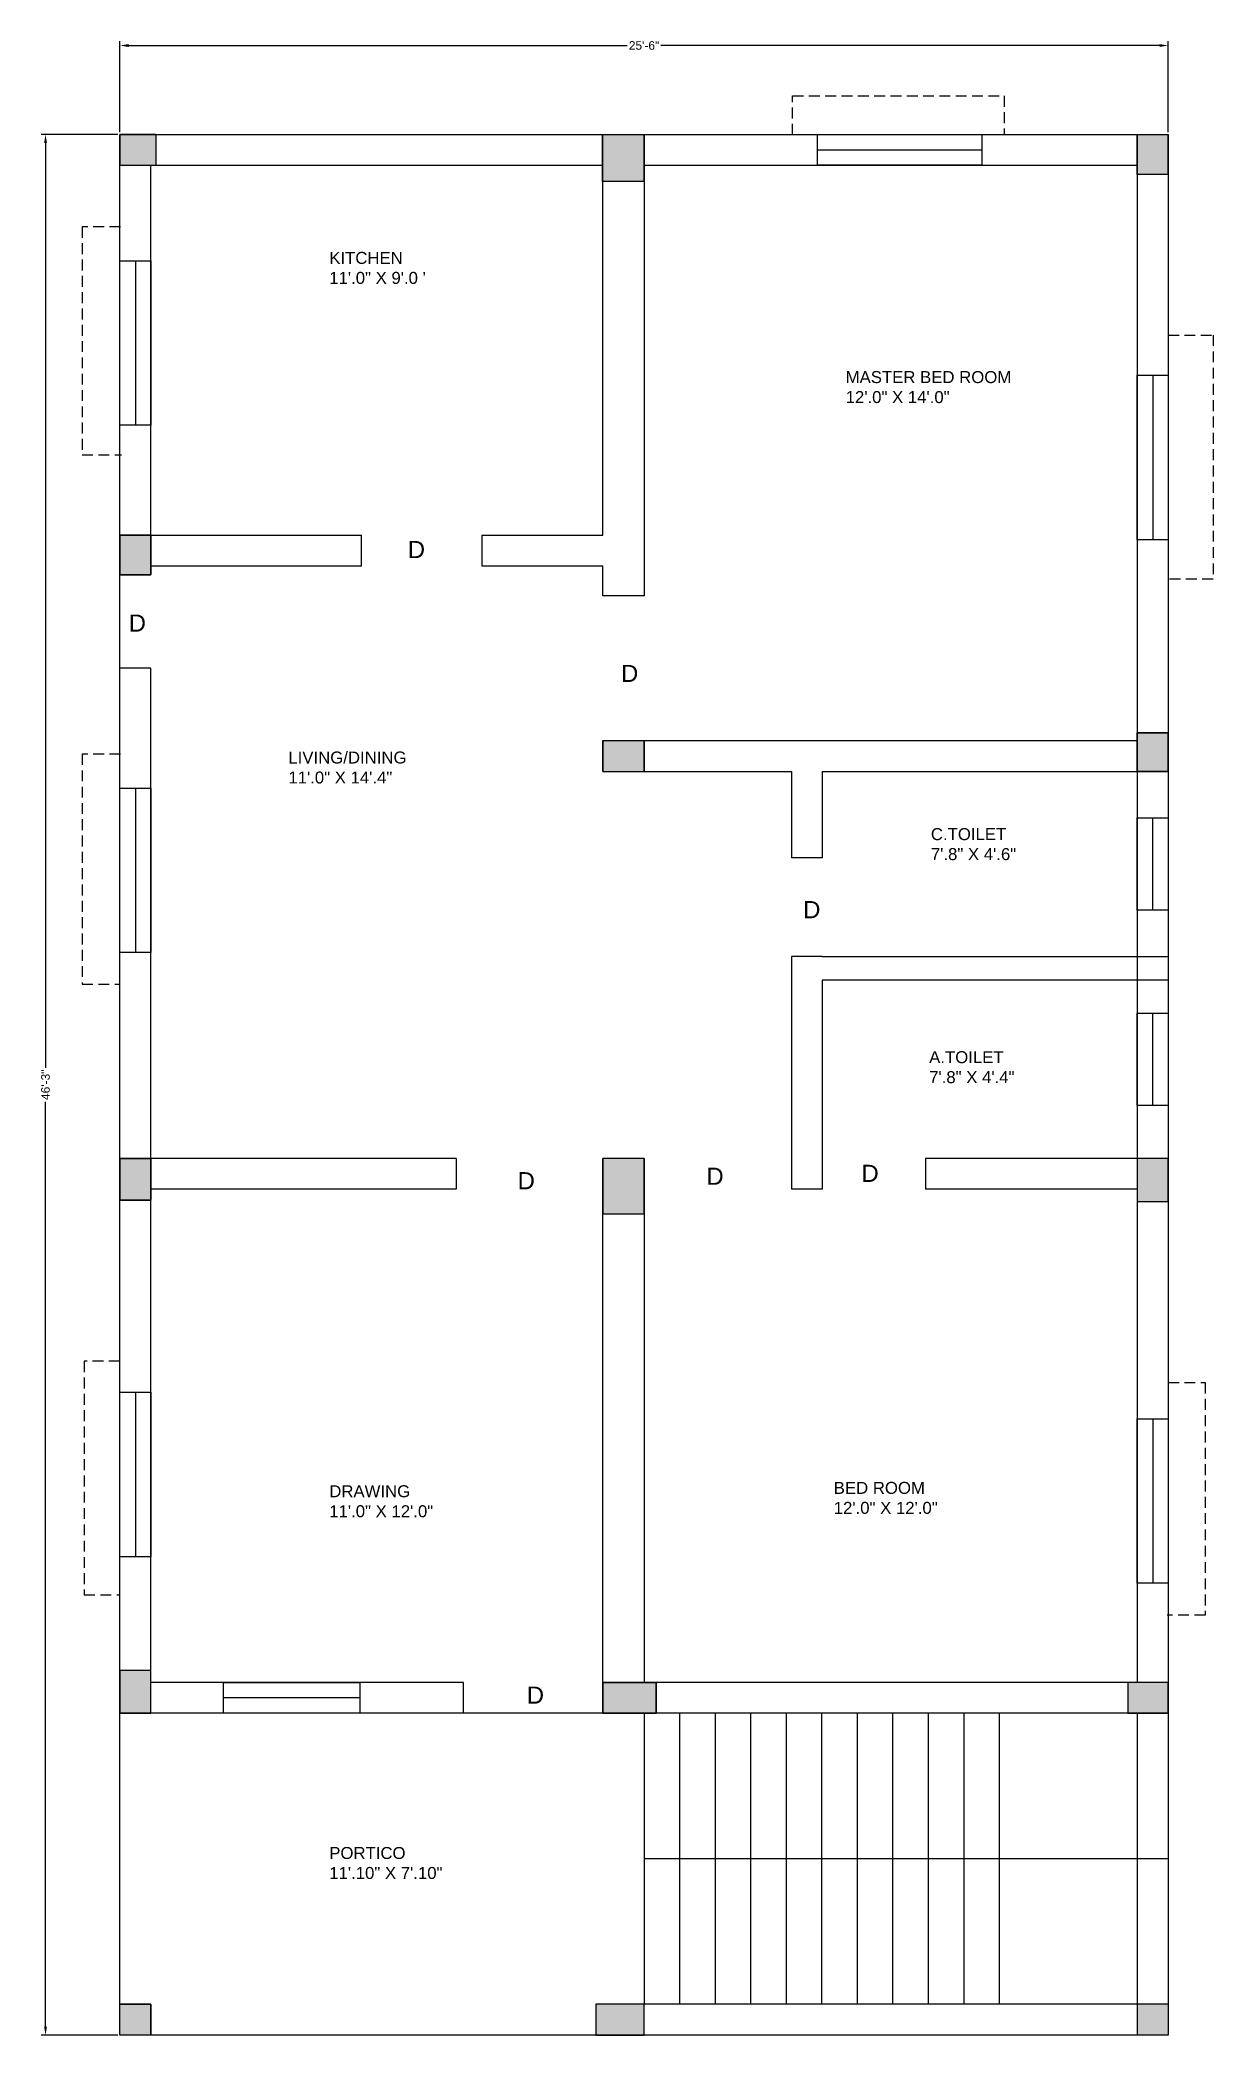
# Model space of a CAD drawing. Header units: inches. Extents: x 8991 to 9334, y 10584 to 11167.
import ezdxf

# ---------------------------------------------------------------- set-up
doc = ezdxf.new("R2010")
doc.units = ezdxf.units.IN
doc.linetypes.add('HIDDEN2', pattern=[4.7625, 3.175, -1.5875])
for name, color, linetype in [('names', 90, 'Continuous'), ('stairs', 5, 'Continuous'), ('walls', 4, 'Continuous'), ('windows', 1, 'Continuous')]:
    doc.layers.add(name, color=color, linetype=linetype)
doc.styles.get("Standard").update_dxf_attribs({"font": 'arial.ttf'})
doc.dimstyles.new('ISO-25', dxfattribs={"dimtxt": 2.5, "dimasz": 2.5, "dimexe": 1.25, "dimexo": 0.625, "dimtad": 0, "dimdec": 0, "dimlunit": 3, "dimtxsty": 'Standard', "dimcen": 2.5, "dimadec": 0, "dimazin": 0, "dimtfac": 1, "dimtdec": 0, "dimtmove": 0, "dimatfit": 3, "dimfxl": 0, "dimarcsym": 0})

# ---------------------------------------------------------------- blocks, each defined once
blk = doc.blocks.new('*D4')
at = {"layer": 'Defpoints', "color": 0, "lineweight": -2}
for p, q in [((9014.72, 11139.83), (9014.72, 11166.43)), ((9017.22, 11165.18), (9162.78, 11165.18)), ((9318.22, 11165.18), (9172.66, 11165.18)), ((9320.72, 11139.83), (9320.72, 11166.43))]:
    blk.add_line(p, q, dxfattribs=at)
at = {"layer": 'Defpoints', "color": 0}
for p in [(9320.72, 11165.18), (9014.72, 11139.21), (9320.72, 11139.21)]:
    blk.add_point(p, dxfattribs=at)
for points in [[(9017.22, 11165.6), (9017.22, 11164.76), (9014.72, 11165.18)], [(9318.22, 11165.6), (9318.22, 11164.76), (9320.72, 11165.18)]]:
    blk.add_solid(points, dxfattribs=at)
at = {"layer": 'Defpoints', "color": 0, "insert": (9167.72, 11165.18), "char_height": 2.5, "attachment_point": 5}
blk.add_mtext('25\'-6"', dxfattribs=at)
blk = doc.blocks.new('*D5')
at = {"layer": 'Defpoints', "color": 0, "lineweight": -2}
for p, q in [((9014.09, 11139.21), (8991.74, 11139.21)), ((8992.99, 11136.71), (8992.99, 10866.68)), ((8992.99, 10586.71), (8992.99, 10856.74)), ((9014.09, 10584.21), (8991.74, 10584.21))]:
    blk.add_line(p, q, dxfattribs=at)
at = {"layer": 'Defpoints', "color": 0}
for p in [(9014.72, 11139.21), (8992.99, 10584.21), (9014.72, 10584.21)]:
    blk.add_point(p, dxfattribs=at)
for points in [[(8992.57, 11136.71), (8993.41, 11136.71), (8992.99, 11139.21)], [(8992.57, 10586.71), (8993.41, 10586.71), (8992.99, 10584.21)]]:
    blk.add_solid(points, dxfattribs=at)
at = {"layer": 'Defpoints', "color": 0, "insert": (8992.99, 10861.71), "char_height": 2.5, "attachment_point": 5, "rotation": 90}
blk.add_mtext('46\'-3"', dxfattribs=at)

msp = doc.modelspace()

# ---------------------------------------------------------------- hatches: boundary and pattern name
at = {"layer": 'names'}
h = msp.add_hatch(color=18, dxfattribs=at)
h.dxf.hatch_style = 1
h.paths.add_polyline_path([(9023.72, 11139.21), (9014.72, 11139.21), (9014.72, 11130.21), (9023.72, 11130.21)])
h.paths.add_polyline_path([(9167.64, 11139.21), (9155.72, 11139.21), (9155.72, 11130.21), (9167.64, 11130.21)])
h.paths.add_polyline_path([(9167.64, 11130.21), (9155.72, 11130.21), (9155.72, 11125.43), (9167.64, 11125.43)])
h.paths.add_polyline_path([(9320.64, 11139.21), (9311.72, 11139.21), (9311.72, 11130.21), (9320.64, 11130.21)])
h.paths.add_polyline_path([(9320.64, 11130.21), (9311.72, 11130.21), (9311.72, 11127.56), (9320.64, 11127.56)])
h.paths.add_polyline_path([(9320.72, 10962.21), (9311.72, 10962.21), (9311.72, 10953.21), (9320.72, 10953.21)])
h.paths.add_polyline_path([(9320.72, 10964.46), (9311.72, 10964.46), (9311.72, 10962.21), (9320.72, 10962.21)])
h.paths.add_polyline_path([(9167.72, 10962.21), (9155.72, 10962.21), (9155.72, 10953.21), (9167.72, 10953.21)])
h.paths.add_polyline_path([(9023.72, 11013.21), (9014.72, 11013.21), (9014.72, 11010.65), (9023.72, 11010.65)])
h.paths.add_polyline_path([(9023.72, 11022.21), (9014.72, 11022.21), (9014.72, 11013.21), (9023.72, 11013.21)])
h.paths.add_polyline_path([(9023.72, 10840.21), (9014.72, 10840.21), (9014.72, 10831.21), (9023.72, 10831.21)])
h.paths.add_polyline_path([(9023.72, 10831.21), (9014.72, 10831.21), (9014.72, 10827.98), (9023.72, 10827.98)])
h.paths.add_polyline_path([(9167.72, 10840.21), (9155.72, 10840.21), (9155.72, 10823.98), (9167.72, 10823.98)])
h.paths.add_polyline_path([(9320.72, 10840.21), (9311.72, 10840.21), (9311.72, 10831.21), (9320.72, 10831.21)])
h.paths.add_polyline_path([(9320.72, 10831.21), (9311.72, 10831.21), (9311.72, 10827.63), (9320.72, 10827.63)])
h.paths.add_polyline_path([(9167.72, 10687.21), (9155.72, 10687.21), (9155.72, 10678.23), (9167.72, 10678.23)])
h.paths.add_polyline_path([(9171.27, 10687.21), (9167.72, 10687.21), (9167.72, 10678.23), (9171.27, 10678.23)])
h.paths.add_polyline_path([(9320.72, 10687.21), (9311.72, 10687.21), (9311.72, 10678.21), (9320.72, 10678.21)])
h.paths.add_polyline_path([(9311.72, 10687.21), (9308.94, 10687.21), (9308.94, 10678.21), (9311.72, 10678.21)])
h.paths.add_polyline_path([(9023.72, 10687.21), (9014.72, 10687.21), (9014.72, 10678.21), (9023.72, 10678.21)])
h.paths.add_polyline_path([(9023.72, 10690.65), (9014.72, 10690.65), (9014.72, 10687.21), (9023.72, 10687.21)])
h.paths.add_polyline_path([(9023.72, 10593.21), (9014.72, 10593.21), (9014.72, 10584.21), (9023.72, 10584.21)])
h.paths.add_polyline_path([(9167.72, 10593.21), (9153.61, 10593.21), (9153.61, 10584.23), (9167.72, 10584.23)])
h.paths.add_polyline_path([(9320.72, 10593.21), (9311.72, 10593.21), (9311.72, 10584.21), (9320.72, 10584.21)])
at = {"layer": 'walls'}
h = msp.add_hatch(color=18, dxfattribs=at)
h.dxf.hatch_style = 1
h.paths.add_polyline_path([(9025.19, 11139.21), (9023.72, 11139.21), (9023.72, 11130.21), (9025.19, 11130.21)])
h.paths.add_polyline_path([(9320.72, 10593.21), (9311.72, 10593.21), (9311.72, 10584.21), (9320.72, 10584.21)])

# ---------------------------------------------------------------- linework, layer by layer
at = {"layer": 'Defpoints', "linetype": 'HIDDEN2'}
for p, q in [((9211.09, 11139.1), (9211.09, 11150.46)), ((9211.09, 11150.46), (9272.83, 11150.46)), ((9272.83, 11150.46), (9272.83, 11139.21)), ((9014.86, 11112.2), (9003.65, 11112.2)), ((9003.65, 11112.2), (9003.65, 11045.67)), ((9320.72, 11080.63), (9333.84, 11080.63)), ((9333.84, 11080.63), (9333.84, 11009.36)), ((9003.65, 11045.67), (9015.2, 11045.67)), ((9333.84, 11009.36), (9320.72, 11009.36)), ((9014.88, 10958.27), (9003.65, 10958.27)), ((9003.65, 10958.27), (9003.65, 10891.06)), ((9003.65, 10891.06), (9014.72, 10891.06)), ((9014.65, 10780.96), (9004.24, 10780.96)), ((9004.24, 10780.96), (9004.24, 10712.72)), ((9320.72, 10774.73), (9331.55, 10774.73)), ((9331.55, 10774.73), (9331.55, 10706.83)), ((9004.24, 10712.72), (9014.65, 10712.72)), ((9331.55, 10706.83), (9320.46, 10706.83))]:
    msp.add_line(p, q, dxfattribs=at)
at = {"layer": 'names'}
for points in [[(9014.72, 11139.21), (9025.19, 11139.21), (9025.19, 11130.16), (9014.72, 11130.16)], [(9155.57, 11139.24), (9167.64, 11139.24), (9167.64, 11125.43), (9155.57, 11125.43)], [(9311.72, 11139.21), (9320.64, 11139.21), (9320.64, 11127.56), (9311.72, 11127.56)], [(9014.72, 11022.21), (9023.72, 11022.21), (9023.72, 11010.65), (9014.72, 11010.65)], [(9320.72, 10953.21), (9311.72, 10953.21), (9311.72, 10964.46), (9320.72, 10964.46)], [(9014.72, 10840.21), (9023.72, 10840.21), (9023.72, 10827.98), (9014.72, 10827.98)], [(9167.72, 10840.21), (9155.72, 10840.21), (9155.72, 10823.98), (9167.72, 10823.98)], [(9320.72, 10840.21), (9311.72, 10840.21), (9311.72, 10827.63), (9320.72, 10827.63)], [(9014.72, 10678.21), (9023.72, 10678.21), (9023.72, 10690.65), (9014.72, 10690.65)], [(9155.72, 10687.21), (9171.27, 10687.21), (9171.27, 10678.23), (9155.72, 10678.23)], [(9320.72, 10687.21), (9308.94, 10687.21), (9308.94, 10678.21), (9320.72, 10678.21)], [(9320.72, 10687.21), (9320.72, 10687.21), (9320.72, 10678.21), (9320.72, 10678.21)], [(9167.72, 10593.21), (9153.61, 10593.21), (9153.61, 10584.23), (9167.72, 10584.23)]]:
    msp.add_lwpolyline(points, close=True, dxfattribs=at)
at = {"layer": 'stairs'}
for p, q in [((9167.72, 10678.21), (9167.72, 10593.21)), ((9178.09, 10678.21), (9178.09, 10593.21)), ((9188.46, 10678.21), (9188.46, 10593.21)), ((9198.83, 10678.21), (9198.83, 10593.21)), ((9209.19, 10678.21), (9209.19, 10593.21)), ((9219.56, 10678.21), (9219.56, 10593.21)), ((9229.93, 10678.21), (9229.93, 10593.21)), ((9240.3, 10678.21), (9240.3, 10593.21)), ((9250.67, 10678.21), (9250.67, 10593.21)), ((9261.04, 10678.21), (9261.04, 10593.21)), ((9271.41, 10678.21), (9271.41, 10593.21)), ((9320.72, 10635.71), (9167.72, 10635.71))]:
    msp.add_line(p, q, dxfattribs=at)
at = {"layer": 'walls'}
for p, q in [((9014.72, 11139.21), (9320.72, 11139.21)), ((9014.72, 10584.21), (9014.72, 11139.21)), ((9025.19, 11139.21), (9014.72, 11139.21)), ((9014.72, 11139.21), (9014.72, 11130.21)), ((9155.57, 11139.24), (9169.67, 11139.24)), ((9155.72, 11022.21), (9155.72, 11139.21)), ((9167.72, 11139.21), (9167.72, 11004.5)), ((9311.72, 11139.21), (9311.72, 10687.21)), ((9311.72, 11139.21), (9320.64, 11139.21)), ((9320.64, 11139.21), (9320.64, 11127.56)), ((9320.72, 11139.21), (9320.72, 10584.21)), ((9014.72, 11130.21), (9155.72, 11130.21)), ((9023.72, 11010.65), (9023.72, 11130.21)), ((9167.64, 11130.21), (9311.72, 11130.21)), ((9320.64, 11130.21), (9320.72, 11130.21)), ((9014.72, 11022.21), (9085.22, 11022.21)), ((9014.72, 11022.21), (9014.72, 11010.65)), ((9023.72, 11022.21), (9014.72, 11022.21)), ((9023.72, 11010.65), (9023.72, 11022.21)), ((9085.22, 11013.21), (9085.22, 11022.21)), ((9120.34, 11022.21), (9120.34, 11013.21)), ((9120.34, 11022.21), (9155.72, 11022.21)), ((9023.72, 11013.21), (9085.22, 11013.21)), ((9120.34, 11013.21), (9155.72, 11013.21)), ((9155.72, 11004.5), (9155.72, 11013.21)), ((9014.72, 11010.65), (9023.72, 11010.65)), ((9167.72, 11004.5), (9155.72, 11004.5)), ((9023.72, 10983.33), (9014.72, 10983.33)), ((9023.72, 10678.21), (9023.72, 10983.33)), ((9155.72, 10962.21), (9311.72, 10962.21)), ((9155.72, 10953.21), (9155.72, 10962.21)), ((9155.72, 10962.21), (9155.72, 10953.21)), ((9167.72, 10962.21), (9167.72, 10953.21)), ((9167.72, 10953.21), (9167.72, 10962.21)), ((9311.72, 10964.46), (9311.72, 10953.21)), ((9320.72, 10964.46), (9311.72, 10964.46)), ((9320.72, 10953.21), (9320.72, 10964.46)), ((9155.72, 10953.21), (9210.72, 10953.21)), ((9155.72, 10953.21), (9167.72, 10953.21)), ((9210.72, 10953.21), (9210.72, 10927.98)), ((9219.72, 10953.21), (9219.72, 10927.98)), ((9219.72, 10953.21), (9320.72, 10953.21)), ((9311.72, 10953.21), (9320.72, 10953.21)), ((9219.72, 10927.98), (9210.72, 10927.98)), ((9219.72, 10899.21), (9210.72, 10899.21)), ((9210.72, 10899.21), (9210.72, 10831.21)), ((9219.72, 10899.21), (9320.72, 10899.21)), ((9320.72, 10892.21), (9219.72, 10892.21)), ((9219.72, 10892.21), (9219.72, 10831.21)), ((9112.84, 10840.21), (9014.72, 10840.21)), ((9023.72, 10840.21), (9014.72, 10840.21)), ((9014.72, 10840.21), (9014.72, 10827.98)), ((9023.72, 10827.98), (9023.72, 10840.21)), ((9112.84, 10840.21), (9112.84, 10831.21)), ((9155.72, 10678.21), (9155.72, 10840.21)), ((9167.72, 10840.21), (9155.72, 10840.21)), ((9167.72, 10840.21), (9167.72, 10687.21)), ((9320.72, 10840.21), (9249.86, 10840.21)), ((9249.86, 10840.21), (9249.86, 10831.21)), ((9112.84, 10831.21), (9023.72, 10831.21)), ((9219.72, 10831.21), (9210.72, 10831.21)), ((9311.72, 10831.21), (9249.86, 10831.21)), ((9014.72, 10827.98), (9023.72, 10827.98)), ((9014.72, 10690.65), (9014.72, 10678.21)), ((9023.72, 10690.65), (9014.72, 10690.65)), ((9023.72, 10678.21), (9023.72, 10690.65)), ((9114.98, 10687.21), (9023.72, 10687.21)), ((9114.98, 10678.21), (9114.98, 10687.21)), ((9320.72, 10687.21), (9155.72, 10687.21)), ((9155.72, 10687.21), (9155.72, 10678.23)), ((9171.27, 10687.21), (9155.72, 10687.21)), ((9171.27, 10678.23), (9171.27, 10687.21)), ((9320.72, 10687.21), (9308.94, 10687.21)), ((9308.94, 10687.21), (9308.94, 10678.21)), ((9320.72, 10678.21), (9320.72, 10687.21)), ((9320.72, 10678.21), (9014.72, 10678.21)), ((9014.72, 10678.21), (9023.72, 10678.21)), ((9155.72, 10678.23), (9171.27, 10678.23)), ((9167.72, 10678.23), (9167.72, 10678.21)), ((9308.94, 10678.21), (9320.72, 10678.21)), ((9311.72, 10678.21), (9311.72, 10584.21)), ((9023.72, 10593.21), (9014.72, 10593.21)), ((9014.72, 10593.21), (9023.72, 10593.21)), ((9023.72, 10584.21), (9023.72, 10593.21)), ((9023.72, 10593.21), (9023.72, 10584.21)), ((9320.72, 10593.21), (9153.61, 10593.21)), ((9167.72, 10593.21), (9153.61, 10593.21)), ((9153.61, 10593.21), (9153.61, 10584.23)), ((9167.72, 10584.21), (9167.72, 10593.21)), ((9320.72, 10584.21), (9014.72, 10584.21)), ((9023.72, 10584.21), (9014.72, 10584.21)), ((9153.61, 10584.23), (9167.72, 10584.21))]:
    msp.add_line(p, q, dxfattribs=at)
at = {"layer": 'windows'}
for p, q in [((9218.31, 11134.71), (9266.31, 11134.71)), ((9014.72, 11102.32), (9023.72, 11102.32)), ((9014.72, 11054.32), (9014.72, 11102.32)), ((9019.22, 11102.32), (9019.22, 11054.32)), ((9023.72, 11102.32), (9023.72, 11054.32)), ((9311.72, 11068.88), (9320.72, 11068.88)), ((9311.72, 11020.88), (9311.72, 11068.88)), ((9316.22, 11068.88), (9316.22, 11020.88)), ((9320.72, 11068.88), (9320.72, 11020.88)), ((9023.72, 11054.32), (9014.72, 11054.32)), ((9320.72, 11020.88), (9311.72, 11020.88)), ((9014.72, 10948.35), (9023.72, 10948.35)), ((9014.72, 10900.35), (9014.72, 10948.35)), ((9019.22, 10948.35), (9019.22, 10900.35)), ((9023.72, 10948.35), (9023.72, 10900.35)), ((9316.22, 10912.67), (9316.22, 10939.65)), ((9023.72, 10900.35), (9014.72, 10900.35)), ((9316.22, 10855.63), (9316.22, 10882.61)), ((9014.72, 10771.91), (9023.72, 10771.91)), ((9014.72, 10723.91), (9014.72, 10771.91)), ((9019.22, 10771.91), (9019.22, 10723.91)), ((9023.72, 10771.91), (9023.72, 10723.91)), ((9311.72, 10764.16), (9320.72, 10764.16)), ((9311.72, 10716.16), (9311.72, 10764.16)), ((9316.22, 10764.16), (9316.22, 10716.16)), ((9320.72, 10764.16), (9320.72, 10716.16)), ((9023.72, 10723.91), (9014.72, 10723.91)), ((9320.72, 10716.16), (9311.72, 10716.16)), ((9084.79, 10682.71), (9044.91, 10682.71))]:
    msp.add_line(p, q, dxfattribs=at)
for points in [[(9218.31, 11139.21), (9266.31, 11139.21), (9266.31, 11130.21), (9218.31, 11130.21)], [(9311.72, 10912.67), (9311.72, 10939.65), (9320.72, 10939.65), (9320.72, 10912.67)], [(9311.72, 10855.63), (9311.72, 10882.61), (9320.72, 10882.61), (9320.72, 10855.63)], [(9084.79, 10678.21), (9044.91, 10678.21), (9044.91, 10687.21), (9084.79, 10687.21)]]:
    msp.add_lwpolyline(points, close=True, dxfattribs=at)

# ---------------------------------------------------------------- texts
at = {"layer": 'names', "attachment_point": 1}
for s, width, insert, char_height in [('KITCHEN\\P11\'.0" X 9\'.0 \'', 66.1413, (9075.82, 11104.91), 3.5), ('MASTER BED ROOM\\P12\'.0" X 14\'.0"', 66.1413, (9226.58, 11070.11), 3.5), ('D', 25.276, (9098.74, 11020.51), 5), ('D', 25.276, (9017.26, 10999.03), 5), ('D', 25.276, (9160.99, 10984.33), 5), ('LIVING/DINING\\P11\'.0" X 14\'.4"', 66.1413, (9063.88, 10959.02), 3.5), ('C.TOILET\\P7\'.8" X 4\'.6"', 66.1413, (9251.46, 10936.65), 3.5), ('D', 25.276, (9214.18, 10915.35), 5), ('A.TOILET\\P7\'.8" X 4\'.4"', 66.1413, (9250.96, 10871.52), 3.5), ('D', 25.276, (9185.92, 10837.51), 5), ('D', 25.276, (9231.19, 10838.35), 5), ('D', 25.276, (9130.81, 10836.19), 5), ('DRAWING\\P11\'.0" X 12\'.0"', 66.1413, (9075.82, 10744.76), 3.5), ('BED ROOM \\P12\'.0" X 12\'.0"', 66.1413, (9223.1, 10745.75), 3.5), ('D', 25.276, (9133.48, 10685.98), 5), ('PORTICO\\P11\'.10" X 7\'.10"', 66.1413, (9075.82, 10639.13), 3.5)]:
    msp.add_mtext_dynamic_manual_height_columns(s, width=width, gutter_width=12.5, heights=[0], dxfattribs=dict(at, insert=insert, char_height=char_height))

# ---------------------------------------------------------------- dimensions: what is measured, and where the dimension line sits
at = {"layer": 'Defpoints'}
dim = msp.add_linear_dim(base=(9320.72, 11165.18), p1=(9014.72, 11139.21), p2=(9320.72, 11139.21), dimstyle='ISO-25', dxfattribs=at)
dim.commit()
dim.dimension.update_dxf_attribs({"geometry": '*D4', "text_midpoint": (9167.72, 11165.18)})
dim = msp.add_linear_dim(base=(8992.99, 10584.21), p1=(9014.72, 11139.21), p2=(9014.72, 10584.21), angle=90, dimstyle='ISO-25', dxfattribs=at)
dim.commit()
dim.dimension.update_dxf_attribs({"geometry": '*D5', "text_midpoint": (8992.99, 10861.71)})

doc.saveas('drawing.dxf')
